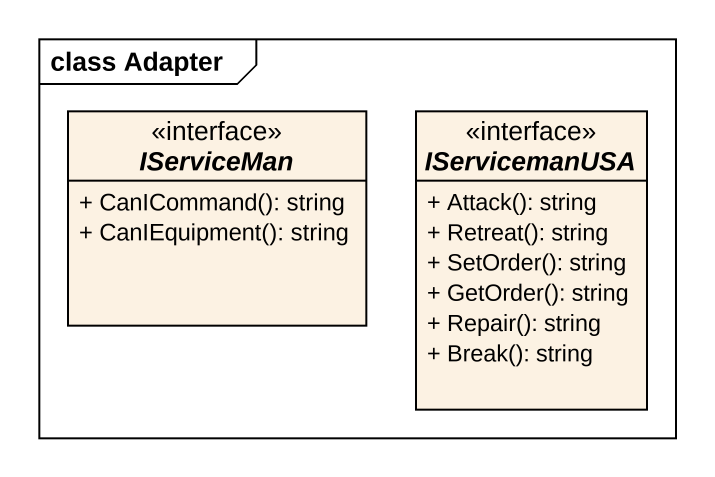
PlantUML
@startuml
mainframe class Adapter
hide circle
hide empty members
skinparam classAttributeIconSize 0
interface IServiceMan {
  + CanICommand(): string
  + CanIEquipment(): string
}
interface IServicemanUSA {
  + Attack(): string
  + Retreat(): string
  + SetOrder(): string
  + GetOrder(): string
  + Repair(): string
  + Break(): string
}
@enduml
